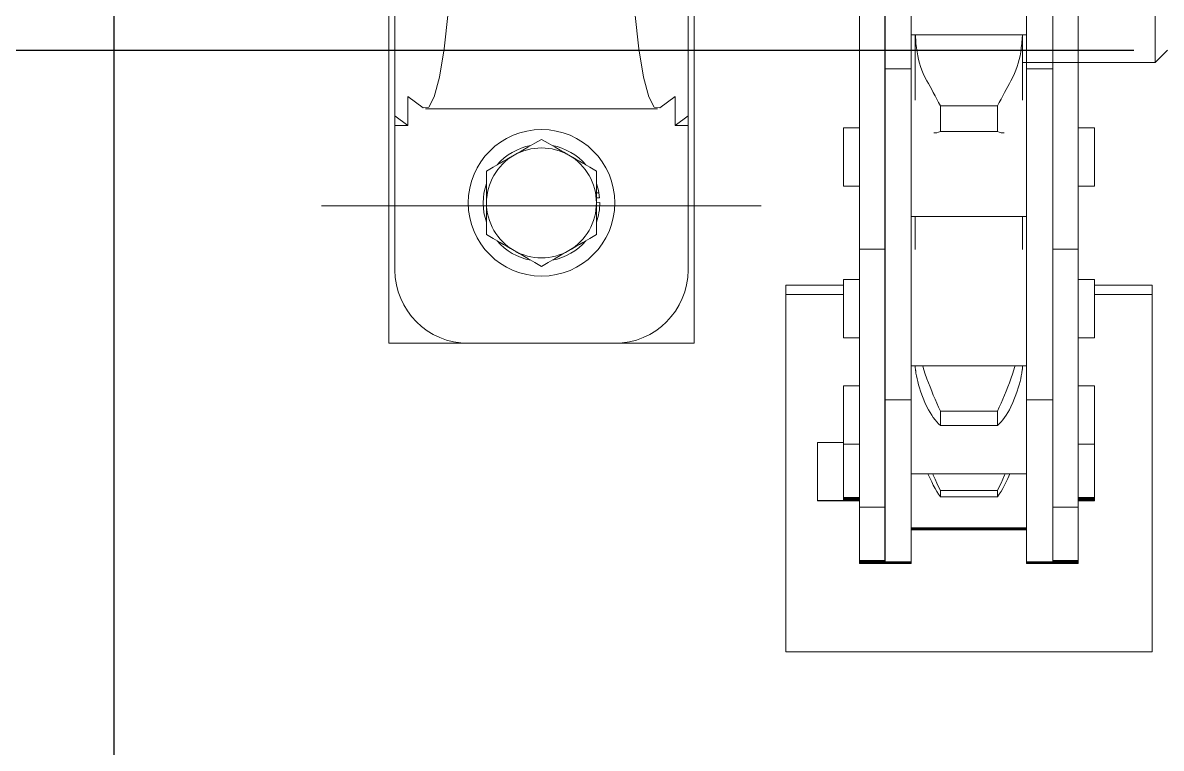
# Model space of a CAD drawing. Header units: millimetres. Extents: x 163705 to 1616509, y 81827 to 302547.
# Drawn here: x 226662.9 to 226849.3, y 152976.2 to 153095 of the extents above; entities that cross this region are included whole.
import ezdxf

# ---------------------------------------------------------------- set-up
doc = ezdxf.new("R2010")
doc.units = ezdxf.units.MM
doc.header["$LTSCALE"] = 10
doc.linetypes.add('ACAD_ISO02W100', pattern=[15, 12, -3])
for name, color, linetype, lineweight in [('1-文本', 4, 'Continuous', 0), ('1-标注', 3, 'Continuous', 0), ('1-虚线', 8, 'ACAD_ISO02W100', 0)]:
    doc.layers.add(name, color=color, linetype=linetype, lineweight=lineweight)

# ---------------------------------------------------------------- blocks, each defined once
blk = doc.blocks.new('*X51')
at = {"ltscale": 2}
blk.add_line((0, -418.5), (0, -83), dxfattribs=at)
blk = doc.blocks.new('A$C2352ff67')
at = {"layer": '1-文本', "lineweight": -2}
blk.add_line((1967.18, 349.99), (2387.18, 349.99), dxfattribs=at)
for radius in [415, 412]:
    blk.add_circle((2117.18, 600), radius, dxfattribs=at)
at = {"layer": '1-标注', "ltscale": 2}
blk.add_line((2091.68, 383.99), (2091.68, 455.99), dxfattribs=at)
at = {"layer": '1-标注'}
for points in [[(2195.18, 510.55), (2195.18, 520.5), (2194.31, 520.5), (2191.72, 520.5), (2187.54, 520.5), (2181.94, 520.5), (2175.18, 520.5), (2167.54, 520.5), (2159.36, 520.5), (2151, 520.5), (2142.82, 520.5), (2135.18, 520.5), (2128.41, 520.5), (2122.82, 520.5), (2118.64, 520.5), (2116.05, 520.5), (2115.18, 520.5), (2117.18, 522.5)], [(2078.68, 510.55), (2078.68, 520), (2018.67, 520), (2018.67, 459.99), (2078.68, 459.99), (2078.68, 469.45)], [(2077.18, 510.55), (2077.18, 520)], [(2043.42, 510.55), (2043.41, 510.55), (2043.41, 510.55), (2043.41, 507.9)], [(2043.43, 507.9), (2043.43, 510.55), (2043.42, 510.55), (2043.42, 510.55), (2043.42, 507.9)], [(2043.44, 510.55), (2043.43, 510.55), (2043.43, 510.55)], [(2043.46, 510.55), (2043.45, 510.55), (2043.44, 510.55), (2043.44, 507.9)], [(2043.47, 510.55), (2043.46, 510.55), (2043.46, 510.55), (2043.46, 507.9)], [(2043.48, 507.9), (2043.48, 510.55), (2043.47, 510.55), (2043.47, 510.55), (2043.47, 507.9)], [(2043.5, 510.55), (2043.49, 510.55), (2043.48, 510.55)], [(2043.51, 510.55), (2043.5, 510.55), (2043.5, 510.55), (2043.5, 507.9)], [(2043.52, 510.55), (2043.51, 510.55), (2043.51, 510.55), (2043.51, 507.9)], [(2043.53, 510.55), (2043.53, 510.55), (2043.52, 510.55), (2043.52, 507.9)], [(2043.55, 510.55), (2043.54, 510.55), (2043.53, 510.55), (2043.53, 507.9)], [(2043.56, 507.9), (2043.56, 510.55), (2043.55, 510.55), (2043.55, 510.55), (2043.55, 507.9)], [(2043.57, 510.55), (2043.56, 510.55), (2043.56, 510.55)], [(2043.59, 507.9), (2043.59, 510.55), (2043.58, 510.55), (2043.57, 510.55), (2043.57, 507.9)], [(2043.6, 510.55), (2043.59, 510.55), (2043.59, 510.55)], [(2043.61, 510.55), (2043.6, 510.55), (2043.6, 510.55), (2043.6, 507.9)], [(2043.63, 510.55), (2043.62, 510.55), (2043.61, 510.55), (2043.61, 507.9)], [(2043.64, 507.9), (2043.64, 510.55), (2043.63, 510.55), (2043.63, 510.55), (2043.63, 507.9)], [(2043.65, 510.55), (2043.64, 510.55), (2043.64, 510.55)], [(2043.66, 510.55), (2043.66, 510.55), (2043.65, 510.55), (2043.65, 507.9)], [(2043.68, 510.55), (2043.67, 510.55), (2043.66, 510.55), (2043.66, 507.9)], [(2043.69, 510.55), (2043.68, 510.55), (2043.68, 510.55), (2043.68, 507.9)], [(2043.7, 510.55), (2043.69, 510.55), (2043.69, 510.55), (2043.69, 507.9)], [(2043.72, 507.9), (2043.72, 510.55), (2043.71, 510.55), (2043.7, 510.55), (2043.7, 507.9)], [(2043.73, 510.55), (2043.72, 510.55), (2043.72, 510.55)], [(2043.74, 507.9), (2043.74, 510.55), (2043.73, 510.55), (2043.73, 510.55), (2043.73, 507.9)], [(2043.76, 510.55), (2043.75, 510.55), (2043.74, 510.55)], [(2043.77, 510.55), (2043.76, 510.55), (2043.76, 510.55), (2043.76, 507.9)], [(2043.78, 510.55), (2043.77, 510.55), (2043.77, 510.55), (2043.77, 507.9)], [(2043.79, 507.9), (2043.79, 510.55), (2043.78, 510.55), (2043.78, 510.55), (2043.78, 507.9)], [(2043.81, 510.55), (2043.8, 510.55), (2043.79, 510.55)], [(2043.82, 510.55), (2043.81, 510.55), (2043.81, 510.55), (2043.81, 507.9)], [(2043.83, 510.55), (2043.82, 510.55), (2043.82, 510.55), (2043.82, 507.9)], [(2043.85, 507.9), (2043.85, 510.55), (2043.84, 510.55), (2043.83, 510.55), (2043.83, 507.9)], [(2043.86, 510.55), (2043.85, 510.55), (2043.85, 510.55)], [(2043.87, 507.9), (2043.87, 510.55), (2043.86, 510.55), (2043.86, 510.55), (2043.86, 507.9)], [(2043.88, 510.55), (2043.88, 510.55), (2043.87, 510.55)], [(2043.9, 510.55), (2043.89, 510.55), (2043.88, 510.55), (2043.88, 507.9)], [(2043.91, 510.55), (2043.9, 510.55), (2043.9, 510.55), (2043.9, 507.9)], [(2052.67, 507.9), (2052.67, 510.55), (2050.26, 510.55), (2047.21, 510.55), (2044.82, 510.55), (2043.91, 510.55), (2043.91, 507.9)], [(2062.21, 507.9), (2062.21, 510.55), (2061.23, 510.55), (2058.69, 510.55), (2055.82, 510.55), (2053.53, 510.55), (2052.67, 510.55)], [(2079.63, 507.9), (2079.63, 510.55), (2078.66, 510.55), (2076.12, 510.55), (2073.25, 510.55), (2070.96, 510.55), (2070.09, 510.55), (2070.09, 507.9)], [(2104.45, 507.9), (2104.45, 510.55), (2104.15, 510.55), (2103.3, 510.55), (2100.87, 510.55), (2098.02, 510.55), (2095.76, 510.55), (2094.9, 510.55), (2094.9, 507.9)], [(2033.12, 507.9), (2033.12, 507.9), (2033.11, 507.9), (2033.11, 503.75), (2033.12, 503.75), (2033.12, 503.75)], [(2033.14, 507.9), (2033.13, 507.9), (2033.12, 507.9), (2033.12, 503.75), (2033.13, 503.75), (2033.14, 503.75)], [(2033.15, 507.9), (2033.14, 507.9), (2033.14, 507.9), (2033.14, 503.75), (2033.14, 503.75), (2033.15, 503.75)], [(2033.16, 507.9), (2033.17, 507.9), (2033.18, 507.9)], [(2033.19, 507.9), (2033.18, 507.9), (2033.18, 507.9), (2033.18, 503.75)], [(2033.2, 507.9), (2033.19, 507.9), (2033.19, 507.9), (2033.19, 503.75), (2033.19, 503.75), (2033.2, 503.75)], [(2033.21, 507.9), (2033.21, 507.9), (2033.2, 507.9), (2033.2, 503.75), (2033.21, 503.75), (2033.21, 503.75)], [(2033.23, 507.9), (2033.22, 507.9), (2033.21, 507.9), (2033.21, 503.75), (2033.22, 503.75), (2033.23, 503.75)], [(2033.24, 507.9), (2033.23, 507.9), (2033.23, 507.9), (2033.23, 503.75), (2033.23, 503.75), (2033.24, 503.75)], [(2033.25, 507.9), (2033.24, 507.9), (2033.24, 507.9), (2033.24, 503.75), (2033.24, 503.75), (2033.25, 503.75)], [(2033.27, 507.9), (2033.27, 507.9), (2033.28, 507.9)], [(2033.29, 507.9), (2033.28, 507.9), (2033.28, 507.9), (2033.28, 503.75), (2033.28, 503.75), (2033.29, 503.75)], [(2033.31, 507.9), (2033.3, 507.9), (2033.29, 507.9), (2033.29, 503.75), (2033.3, 503.75), (2033.31, 503.75)], [(2033.32, 507.9), (2033.32, 507.9), (2033.33, 507.9)], [(2033.34, 507.9), (2033.34, 507.9), (2033.33, 507.9), (2033.33, 503.75), (2033.34, 503.75), (2033.34, 503.75)], [(2033.36, 507.9), (2033.35, 507.9), (2033.34, 507.9), (2033.34, 503.75), (2033.35, 503.75), (2033.36, 503.75)], [(2033.37, 507.9), (2033.36, 507.9), (2033.36, 507.9), (2033.36, 503.75), (2033.36, 503.75), (2033.37, 503.75)], [(2033.38, 507.9), (2033.37, 507.9), (2033.37, 507.9), (2033.37, 503.75), (2033.37, 503.75), (2033.38, 503.75)], [(2033.4, 507.9), (2033.4, 507.9), (2033.41, 507.9)], [(2033.42, 507.9), (2033.43, 507.9), (2033.43, 507.9)], [(2033.45, 507.9), (2033.44, 507.9), (2033.43, 507.9), (2033.43, 503.75), (2033.44, 503.75), (2033.45, 503.75)], [(2033.46, 507.9), (2033.45, 507.9), (2033.45, 507.9), (2033.45, 503.75), (2033.45, 503.75), (2033.46, 503.75)], [(2033.47, 507.9), (2033.48, 507.9), (2033.49, 507.9), (2033.49, 503.75), (2033.48, 503.75), (2033.47, 503.75)], [(2033.49, 507.9), (2033.49, 507.9), (2033.5, 507.9)], [(2033.51, 507.9), (2033.5, 507.9), (2033.5, 507.9), (2033.5, 503.75), (2033.5, 503.75), (2033.51, 503.75)], [(2033.53, 507.9), (2033.53, 507.9), (2033.54, 507.9)], [(2033.55, 507.9), (2033.56, 507.9), (2033.56, 507.9)], [(2033.58, 507.9), (2033.57, 507.9), (2033.56, 507.9), (2033.56, 503.75), (2033.57, 503.75), (2033.58, 503.75)], [(2033.59, 507.9), (2033.58, 507.9), (2033.58, 507.9), (2033.58, 503.75), (2033.58, 503.75), (2033.59, 503.75)], [(2084.58, 507.9), (2084.58, 503.75), (2085.46, 503.75), (2087.97, 503.75), (2091.84, 503.75), (2096.62, 503.75), (2109.13, 503.75), (2120.69, 503.75), (2125.64, 503.75)], [(2125.64, 507.9), (2120.69, 507.9), (2109.13, 507.9), (2096.62, 507.9), (2091.84, 507.9), (2087.97, 507.9), (2085.46, 507.9), (2084.58, 507.9), (2079.67, 507.9), (2074.08, 507.9), (2068.61, 507.9), (2064, 507.9), (2060.91, 507.9), (2054.8, 507.9), (2046.61, 507.9), (2043.45, 507.9), (2042.35, 507.9), (2037.73, 507.9), (2034.66, 507.9), (2033.59, 507.9), (2033.59, 503.75), (2034.66, 503.75), (2037.73, 503.75), (2042.35, 503.75), (2042.35, 507.9)], [(2033.11, 503.73), (2033.1, 503.73), (2033.1, 503.73), (2033.1, 499.45), (2033.1, 499.45), (2033.11, 499.45)], [(2033.14, 503.73), (2033.13, 503.73), (2033.12, 503.73)], [(2033.16, 503.73), (2033.15, 503.73), (2033.15, 503.73)], [(2033.16, 503.75), (2033.17, 503.75), (2033.18, 503.75), (2033.18, 503.75), (2033.19, 503.75), (2033.19, 503.73), (2033.18, 503.73), (2033.18, 503.73), (2033.18, 499.45), (2033.18, 499.45), (2033.19, 499.45)], [(2033.18, 503.73), (2033.17, 503.73), (2033.16, 503.73), (2033.16, 499.45), (2033.17, 499.45), (2033.18, 499.45)], [(2033.17, 503.75), (2033.17, 503.73)], [(2033.21, 503.73), (2033.21, 503.73), (2033.2, 503.73)], [(2033.24, 503.73), (2033.23, 503.73), (2033.23, 503.73)], [(2033.25, 503.73), (2033.24, 503.73), (2033.24, 503.73), (2033.24, 499.45), (2033.24, 499.45), (2033.25, 499.45)], [(2033.27, 503.73), (2033.26, 503.73), (2033.25, 503.73), (2033.25, 499.45), (2033.26, 499.45), (2033.27, 499.45)], [(2033.27, 503.75), (2033.27, 503.75), (2033.28, 503.75)], [(2033.28, 503.73), (2033.28, 503.73), (2033.29, 503.73), (2033.29, 499.45), (2033.28, 499.45), (2033.28, 499.45)], [(2033.31, 503.73), (2033.3, 503.73), (2033.29, 503.73)], [(2033.32, 503.73), (2033.31, 503.73), (2033.31, 503.73), (2033.31, 499.45), (2033.31, 499.45), (2033.32, 499.45)], [(2033.32, 503.75), (2033.32, 503.75), (2033.33, 503.75)], [(2033.34, 503.73), (2033.34, 503.73), (2033.33, 503.73)], [(2033.36, 503.73), (2033.35, 503.73), (2033.34, 503.73), (2033.34, 499.45), (2033.35, 499.45), (2033.36, 499.45)], [(2033.37, 503.73), (2033.36, 503.73), (2033.36, 503.73), (2033.36, 499.45), (2033.36, 499.45), (2033.37, 499.45)], [(2033.39, 503.73), (2033.38, 503.73)], [(2059.93, 499.45), (2054.97, 499.45), (2050.27, 499.45), (2046.33, 499.45), (2043.58, 499.45), (2042.31, 499.45), (2039.87, 499.45), (2035.04, 499.45), (2033.81, 499.45), (2033.39, 499.45), (2033.39, 503.73), (2033.81, 503.73), (2035.04, 503.73), (2039.87, 503.73), (2042.31, 503.73), (2043.58, 503.73), (2046.33, 503.73), (2050.27, 503.73), (2054.97, 503.73), (2059.93, 503.73), (2059.93, 499.45), (2060.88, 499.45), (2063.6, 499.45), (2067.76, 499.45), (2078.59, 499.45), (2087.83, 499.45), (2092.08, 499.45), (2097.31, 499.45), (2102.85, 499.45), (2107.92, 499.45), (2111.86, 499.45), (2114.14, 499.45)], [(2033.4, 503.75), (2033.4, 503.75), (2033.41, 503.75)], [(2033.42, 503.75), (2033.43, 503.75), (2033.43, 503.75)], [(2033.49, 503.75), (2033.49, 503.75), (2033.5, 503.75)], [(2033.53, 503.75), (2033.53, 503.75), (2033.54, 503.75)], [(2033.55, 503.75), (2033.56, 503.75), (2033.56, 503.75)], [(2042.35, 503.75), (2043.45, 503.75), (2046.61, 503.75), (2054.8, 503.75), (2060.91, 503.75), (2064, 503.75), (2068.61, 503.75), (2074.08, 503.75), (2079.67, 503.75), (2084.58, 503.75)], [(2043.43, 503.75), (2043.43, 503.73)], [(2043.44, 503.75), (2043.44, 503.73)], [(2043.46, 503.75), (2043.46, 503.73)], [(2043.47, 503.75), (2043.47, 503.73)], [(2043.48, 503.75), (2043.48, 503.73)], [(2043.5, 503.75), (2043.5, 503.73)], [(2043.51, 503.75), (2043.51, 503.73)], [(2043.52, 503.75), (2043.52, 503.73)], [(2043.53, 503.75), (2043.53, 503.73)], [(2043.55, 503.75), (2043.55, 503.73)], [(2043.56, 503.75), (2043.56, 503.73)], [(2043.57, 503.75), (2043.57, 503.73)], [(2043.59, 503.75), (2043.59, 503.73)], [(2043.6, 503.75), (2043.6, 503.73)], [(2043.61, 503.75), (2043.61, 503.73)], [(2043.63, 503.75), (2043.63, 503.73)], [(2043.64, 503.75), (2043.64, 503.73)], [(2043.65, 503.75), (2043.65, 503.73)], [(2043.66, 503.75), (2043.66, 503.73)], [(2043.68, 503.75), (2043.68, 503.73)], [(2043.69, 503.75), (2043.69, 503.73)], [(2043.7, 503.75), (2043.7, 503.73)], [(2043.72, 503.75), (2043.72, 503.73)], [(2043.73, 503.75), (2043.73, 503.73)], [(2043.74, 503.75), (2043.74, 503.73)], [(2043.76, 503.75), (2043.76, 503.73)], [(2043.77, 503.75), (2043.77, 503.73)], [(2043.78, 503.75), (2043.78, 503.73)], [(2043.79, 503.75), (2043.79, 503.73)], [(2043.81, 503.75), (2043.81, 503.73)], [(2043.82, 503.75), (2043.82, 503.73)], [(2043.83, 503.75), (2043.83, 503.73)], [(2043.85, 503.75), (2043.85, 503.73)], [(2043.86, 503.75), (2043.86, 503.73)], [(2043.87, 503.75), (2043.87, 503.73)], [(2043.88, 503.75), (2043.88, 503.73)], [(2043.9, 503.75), (2043.9, 503.73)], [(2043.91, 503.75), (2043.91, 503.73)], [(2052.67, 503.75), (2052.67, 503.73)], [(2114.14, 503.73), (2114.14, 499.45), (2114.96, 499.45), (2117.36, 499.45), (2121.06, 499.45), (2125.66, 499.45)], [(2125.66, 503.73), (2121.06, 503.73), (2117.36, 503.73), (2114.96, 503.73), (2114.14, 503.73), (2111.86, 503.73), (2107.92, 503.73), (2102.85, 503.73), (2097.31, 503.73), (2092.08, 503.73), (2087.83, 503.73), (2078.59, 503.73), (2067.76, 503.73), (2063.6, 503.73), (2060.88, 503.73), (2059.93, 503.73)], [(2062.21, 503.73), (2062.21, 503.75)], [(2063.19, 503.73), (2063.19, 503.75)], [(2070.09, 503.75), (2070.09, 503.73)], [(2079.63, 503.73), (2079.63, 503.75)], [(2094.9, 503.75), (2094.9, 503.73)], [(2104.45, 503.73), (2104.45, 503.75)], [(2033.14, 499.45), (2033.13, 499.45), (2033.12, 499.45)], [(2033.16, 499.45), (2033.15, 499.45), (2033.15, 499.45)], [(2033.21, 499.45), (2033.21, 499.45), (2033.2, 499.45)], [(2033.24, 499.45), (2033.23, 499.45), (2033.23, 499.45)], [(2033.31, 499.45), (2033.3, 499.45), (2033.29, 499.45)], [(2033.34, 499.45), (2033.34, 499.45), (2033.33, 499.45)], [(2033.39, 499.45), (2033.38, 499.45)], [(2038.66, 499.45), (2038.66, 480.55)], [(2038.67, 499.45), (2038.67, 480.55)], [(2038.69, 499.45), (2038.69, 480.55)], [(2038.7, 499.45), (2038.7, 480.55)], [(2038.71, 499.45), (2038.71, 480.55)], [(2038.73, 499.45), (2038.73, 480.55)], [(2038.74, 499.45), (2038.74, 480.55)], [(2038.75, 499.45), (2038.75, 480.55)], [(2038.77, 499.45), (2038.77, 480.55)], [(2038.78, 499.45), (2038.78, 480.55)], [(2038.79, 499.45), (2038.79, 480.55)], [(2038.8, 499.45), (2038.8, 480.55)], [(2038.82, 499.45), (2038.82, 480.55)], [(2038.83, 499.45), (2038.83, 480.55)], [(2038.84, 499.45), (2038.84, 480.55)], [(2038.86, 499.45), (2038.86, 480.55)], [(2038.87, 499.45), (2038.87, 480.55)], [(2038.88, 499.45), (2038.88, 480.55)], [(2038.9, 499.45), (2038.9, 480.55)], [(2038.91, 499.45), (2038.91, 480.55)], [(2038.92, 499.45), (2038.92, 480.55)], [(2038.93, 499.45), (2038.93, 480.55)], [(2038.95, 499.45), (2038.95, 480.55)], [(2038.95, 499.45), (2038.95, 480.55)], [(2047.81, 499.45), (2047.81, 480.55)], [(2065.42, 498.8), (2065.33, 498.79), (2065.23, 498.78), (2065.11, 498.77), (2064.98, 498.75), (2064.94, 498.75), (2064.91, 498.75), (2064.87, 498.74), (2064.83, 498.74), (2064.75, 498.73), (2064.67, 498.71), (2064.49, 498.69), (2064.3, 498.66), (2063.85, 498.58), (2063.39, 498.49), (2062.9, 498.37), (2062.39, 498.24), (2061.87, 498.08), (2061.32, 497.9), (2060.76, 497.71), (2060.18, 497.48), (2059.48, 497.19), (2058.78, 496.87), (2058.3, 496.62), (2057.85, 496.36), (2057.43, 496.1), (2057.04, 495.82), (2056.67, 495.54), (2056.33, 495.26), (2056.02, 494.97), (2055.74, 494.67), (2056.88, 494.67), (2058.07, 494.67), (2058.73, 494.97), (2059.39, 495.26), (2060.05, 495.54), (2060.71, 495.82), (2061.37, 496.1), (2062.03, 496.36), (2062.69, 496.62), (2063.35, 496.87), (2064.28, 497.19), (2065.22, 497.48), (2065.49, 497.56)], [(2065.5, 499.45), (2065.5, 480.55)], [(2089.95, 498.8), (2087.2, 498.8), (2084.55, 498.8)], [(2089.95, 499.45), (2089.95, 480.55)], [(2108.04, 494.67), (2108.62, 494.97), (2109.18, 495.26), (2109.72, 495.54), (2110.24, 495.82), (2110.74, 496.1), (2111.23, 496.36), (2111.7, 496.62), (2112.15, 496.87), (2112.76, 497.19), (2113.38, 497.48), (2113.92, 497.71), (2114.48, 497.9), (2115.05, 498.08), (2115.65, 498.24), (2116.27, 498.37), (2116.91, 498.49), (2117.58, 498.58), (2118.26, 498.66), (2118.58, 498.69), (2118.91, 498.71), (2119.25, 498.74), (2119.59, 498.75), (2119.7, 498.76)], [(2119.7, 498.8), (2114.28, 498.8), (2109, 498.8)], [(2119.7, 499.45), (2119.7, 480.55)], [(2047.81, 496.7), (2047.03, 496.36), (2046.48, 496.1), (2045.95, 495.82), (2045.43, 495.54), (2044.94, 495.26), (2044.47, 494.97), (2044.03, 494.67), (2044.52, 494.67), (2045.06, 494.67), (2045.68, 494.97), (2046.3, 495.26), (2046.94, 495.54), (2047.58, 495.82), (2047.81, 495.92)], [(2044.03, 485.33), (2044.03, 494.67)], [(2045.06, 485.33), (2045.06, 494.67)], [(2055.74, 485.33), (2055.74, 494.67)], [(2058.07, 485.33), (2058.07, 494.67)], [(2103.62, 495.76), (2103.67, 495.26), (2103.74, 494.97), (2103.84, 494.67)], [(2108.04, 485.33), (2108.04, 494.67), (2105.93, 494.67), (2103.84, 494.67), (2103.84, 485.33)], [(2047.81, 484.07), (2047.58, 484.17), (2046.94, 484.45), (2046.3, 484.74), (2045.68, 485.03), (2045.06, 485.33), (2044.52, 485.33), (2044.03, 485.33), (2044.47, 485.03), (2044.94, 484.74), (2045.43, 484.45), (2045.95, 484.17), (2046.48, 483.9), (2047.03, 483.63), (2047.81, 483.29)], [(2065.42, 481.2), (2065.33, 481.2), (2065.23, 481.21), (2065.11, 481.22), (2064.98, 481.24), (2064.94, 481.24), (2064.91, 481.25), (2064.87, 481.25), (2064.83, 481.26), (2064.75, 481.27), (2064.67, 481.28), (2064.49, 481.31), (2064.3, 481.33), (2063.85, 481.41), (2063.39, 481.51), (2062.9, 481.62), (2062.39, 481.76), (2061.87, 481.91), (2061.32, 482.09), (2060.76, 482.29), (2060.18, 482.51), (2059.48, 482.8), (2058.78, 483.13), (2058.3, 483.38), (2057.85, 483.63), (2057.43, 483.9), (2057.04, 484.17), (2056.67, 484.45), (2056.33, 484.74), (2056.02, 485.03), (2055.74, 485.33), (2056.88, 485.33), (2058.07, 485.33), (2058.73, 485.03), (2059.39, 484.74), (2060.05, 484.45), (2060.71, 484.17), (2061.37, 483.9), (2062.03, 483.63), (2062.69, 483.38), (2063.35, 483.13), (2064.28, 482.8), (2065.22, 482.51), (2065.49, 482.43)], [(2119.7, 481.24), (2119.59, 481.24), (2119.25, 481.26), (2118.91, 481.28), (2118.58, 481.31), (2118.26, 481.33), (2117.58, 481.41), (2116.91, 481.51), (2116.27, 481.62), (2115.65, 481.76), (2115.05, 481.91), (2114.48, 482.09), (2113.92, 482.29), (2113.38, 482.51), (2112.76, 482.8), (2112.15, 483.13), (2111.7, 483.38), (2111.23, 483.63), (2110.74, 483.9), (2110.24, 484.17), (2109.72, 484.45), (2109.18, 484.74), (2108.62, 485.03), (2108.04, 485.33), (2105.93, 485.33), (2103.84, 485.33), (2103.74, 485.03), (2103.67, 484.74), (2103.62, 484.23)], [(2084.55, 481.2), (2087.2, 481.2), (2089.95, 481.2)], [(2109, 481.2), (2114.28, 481.2), (2119.7, 481.2)], [(2033.11, 480.55), (2033.1, 480.55), (2033.1, 480.55), (2033.1, 476.27), (2033.1, 476.27), (2033.11, 476.27)], [(2033.14, 480.55), (2033.13, 480.55), (2033.12, 480.55)], [(2033.16, 480.55), (2033.15, 480.55), (2033.15, 480.55)], [(2033.18, 480.55), (2033.17, 480.55), (2033.16, 480.55), (2033.16, 476.27), (2033.17, 476.27), (2033.18, 476.27)], [(2033.19, 480.55), (2033.18, 480.55), (2033.18, 480.55), (2033.18, 476.27), (2033.18, 476.27), (2033.19, 476.27), (2033.19, 476.24)], [(2033.21, 480.55), (2033.21, 480.55), (2033.2, 480.55)], [(2033.24, 480.55), (2033.23, 480.55), (2033.23, 480.55)], [(2033.25, 480.55), (2033.24, 480.55), (2033.24, 480.55), (2033.24, 476.27), (2033.24, 476.27), (2033.25, 476.27)], [(2033.27, 480.55), (2033.26, 480.55), (2033.25, 480.55), (2033.25, 476.27), (2033.26, 476.27), (2033.27, 476.27)], [(2033.29, 480.55), (2033.28, 480.55), (2033.28, 480.55)], [(2033.31, 480.55), (2033.3, 480.55), (2033.29, 480.55), (2033.29, 476.27), (2033.3, 476.27), (2033.31, 476.27)], [(2033.32, 480.55), (2033.31, 480.55), (2033.31, 480.55), (2033.31, 476.27), (2033.31, 476.27), (2033.32, 476.27)], [(2033.34, 480.55), (2033.34, 480.55), (2033.33, 480.55)], [(2033.36, 480.55), (2033.35, 480.55), (2033.34, 480.55), (2033.34, 476.27), (2033.35, 476.27), (2033.36, 476.27)], [(2033.37, 480.55), (2033.36, 480.55), (2033.36, 480.55), (2033.36, 476.27), (2033.36, 476.27), (2033.37, 476.27)], [(2059.93, 480.55), (2054.97, 480.55), (2050.27, 480.55), (2046.33, 480.55), (2043.58, 480.55), (2042.31, 480.55), (2039.87, 480.55), (2035.04, 480.55), (2033.81, 480.55), (2033.39, 480.55), (2033.38, 480.55)], [(2114.14, 480.55), (2111.86, 480.55), (2107.92, 480.55), (2102.85, 480.55), (2097.31, 480.55), (2092.08, 480.55), (2087.83, 480.55), (2078.59, 480.55), (2067.76, 480.55), (2063.6, 480.55), (2060.88, 480.55), (2059.93, 480.55), (2059.93, 476.27), (2054.97, 476.27), (2050.27, 476.27), (2046.33, 476.27), (2043.58, 476.27), (2042.31, 476.27), (2039.87, 476.27), (2035.04, 476.27), (2033.81, 476.27), (2033.39, 476.27), (2033.39, 480.55)], [(2059.93, 476.27), (2060.88, 476.27), (2063.6, 476.27), (2067.76, 476.27), (2078.59, 476.27), (2087.83, 476.27), (2092.08, 476.27), (2097.31, 476.27), (2102.85, 476.27), (2107.92, 476.27), (2111.86, 476.27), (2114.14, 476.27), (2114.96, 476.27), (2117.36, 476.27), (2121.06, 476.27), (2125.66, 476.27)], [(2125.66, 480.55), (2121.06, 480.55), (2117.36, 480.55), (2114.96, 480.55), (2114.14, 480.55), (2114.14, 476.27)], [(2033.12, 476.24), (2033.12, 476.24), (2033.11, 476.24), (2033.11, 472.09), (2033.12, 472.09), (2033.12, 472.09)], [(2033.14, 476.27), (2033.13, 476.27), (2033.12, 476.27)], [(2033.14, 476.24), (2033.13, 476.24), (2033.12, 476.24), (2033.12, 472.09), (2033.13, 472.09), (2033.14, 472.09)], [(2033.15, 476.24), (2033.14, 476.24), (2033.14, 476.24), (2033.14, 472.09), (2033.14, 472.09), (2033.15, 472.09)], [(2033.16, 476.27), (2033.15, 476.27), (2033.15, 476.27)], [(2033.18, 476.24), (2033.17, 476.24), (2033.16, 476.24)], [(2033.17, 476.27), (2033.17, 476.24)], [(2033.19, 476.24), (2033.18, 476.24), (2033.18, 476.24), (2033.18, 472.09), (2033.18, 472.09), (2033.19, 472.09)], [(2033.2, 476.24), (2033.19, 476.24), (2033.19, 476.24), (2033.19, 472.09), (2033.19, 472.09), (2033.2, 472.09)], [(2033.21, 476.27), (2033.21, 476.27), (2033.2, 476.27)], [(2033.21, 476.24), (2033.21, 476.24), (2033.2, 476.24), (2033.2, 472.09), (2033.21, 472.09), (2033.21, 472.09)], [(2033.23, 476.24), (2033.22, 476.24), (2033.21, 476.24), (2033.21, 472.09), (2033.22, 472.09), (2033.23, 472.09)], [(2033.24, 476.27), (2033.23, 476.27), (2033.23, 476.27)], [(2033.24, 476.24), (2033.23, 476.24), (2033.23, 476.24), (2033.23, 472.09), (2033.23, 472.09), (2033.24, 472.09)], [(2033.25, 476.24), (2033.24, 476.24), (2033.24, 476.24), (2033.24, 472.09), (2033.24, 472.09), (2033.25, 472.09)], [(2033.28, 476.24), (2033.27, 476.24), (2033.27, 476.24)], [(2033.29, 476.27), (2033.28, 476.27), (2033.28, 476.27)], [(2033.29, 476.24), (2033.28, 476.24), (2033.28, 476.24), (2033.28, 472.09), (2033.28, 472.09), (2033.29, 472.09)], [(2033.31, 476.24), (2033.3, 476.24), (2033.29, 476.24), (2033.29, 472.09), (2033.3, 472.09), (2033.31, 472.09)], [(2033.33, 476.24), (2033.32, 476.24), (2033.32, 476.24)], [(2033.34, 476.27), (2033.34, 476.27), (2033.33, 476.27)], [(2033.34, 476.24), (2033.34, 476.24), (2033.33, 476.24), (2033.33, 472.09), (2033.34, 472.09), (2033.34, 472.09)], [(2033.36, 476.24), (2033.35, 476.24), (2033.34, 476.24), (2033.34, 472.09), (2033.35, 472.09), (2033.36, 472.09)], [(2033.37, 476.24), (2033.36, 476.24), (2033.36, 476.24), (2033.36, 472.09), (2033.36, 472.09), (2033.37, 472.09)], [(2033.38, 476.24), (2033.37, 476.24), (2033.37, 476.24), (2033.37, 472.09), (2033.37, 472.09), (2033.38, 472.09)], [(2033.39, 476.27), (2033.38, 476.27)], [(2033.41, 476.24), (2033.4, 476.24), (2033.4, 476.24)], [(2033.43, 476.24), (2033.43, 476.24), (2033.42, 476.24)], [(2033.45, 476.24), (2033.44, 476.24), (2033.43, 476.24), (2033.43, 472.09), (2033.44, 472.09), (2033.45, 472.09)], [(2033.46, 476.24), (2033.45, 476.24), (2033.45, 476.24), (2033.45, 472.09), (2033.45, 472.09), (2033.46, 472.09)], [(2033.47, 476.24), (2033.47, 472.09)], [(2033.5, 476.24), (2033.49, 476.24), (2033.49, 476.24)], [(2033.51, 476.24), (2033.5, 476.24), (2033.5, 476.24), (2033.5, 472.09), (2033.5, 472.09), (2033.51, 472.09)], [(2033.54, 476.24), (2033.53, 476.24), (2033.53, 476.24)], [(2033.56, 476.24), (2033.56, 476.24), (2033.55, 476.24)], [(2033.58, 476.24), (2033.57, 476.24), (2033.56, 476.24), (2033.56, 472.09), (2033.57, 472.09), (2033.58, 472.09)], [(2033.59, 476.24), (2033.58, 476.24), (2033.58, 476.24), (2033.58, 472.09), (2033.58, 472.09), (2033.59, 472.09)], [(2042.35, 472.09), (2042.35, 476.24), (2037.73, 476.24), (2034.66, 476.24), (2033.59, 476.24), (2033.59, 472.09), (2034.66, 472.09), (2037.73, 472.09), (2042.35, 472.09), (2043.45, 472.09), (2046.61, 472.09), (2054.8, 472.09), (2060.91, 472.09), (2064, 472.09), (2068.61, 472.09), (2074.08, 472.09), (2079.67, 472.09), (2084.58, 472.09), (2085.46, 472.09), (2087.97, 472.09), (2091.84, 472.09), (2096.62, 472.09), (2109.13, 472.09), (2120.69, 472.09), (2125.64, 472.09)], [(2125.64, 476.24), (2120.69, 476.24), (2109.13, 476.24), (2096.62, 476.24), (2091.84, 476.24), (2087.97, 476.24), (2085.46, 476.24), (2084.58, 476.24), (2084.58, 472.09)], [(2084.58, 476.24), (2079.67, 476.24), (2074.08, 476.24), (2068.61, 476.24), (2064, 476.24), (2060.91, 476.24), (2054.8, 476.24), (2046.61, 476.24), (2043.45, 476.24), (2042.35, 476.24)], [(2043.43, 476.27), (2043.43, 476.24)], [(2043.44, 476.27), (2043.44, 476.24)], [(2043.46, 476.27), (2043.46, 476.24)], [(2043.47, 476.27), (2043.47, 476.24)], [(2043.48, 476.27), (2043.48, 476.24)], [(2043.5, 476.27), (2043.5, 476.24)], [(2043.51, 476.27), (2043.51, 476.24)], [(2043.52, 476.27), (2043.52, 476.24)], [(2043.53, 476.27), (2043.53, 476.24)], [(2043.55, 476.27), (2043.55, 476.24)], [(2043.56, 476.27), (2043.56, 476.24)], [(2043.57, 476.27), (2043.57, 476.24)], [(2043.59, 476.27), (2043.59, 476.24)], [(2043.6, 476.27), (2043.6, 476.24)], [(2043.61, 476.27), (2043.61, 476.24)], [(2043.63, 476.27), (2043.63, 476.24)], [(2043.64, 476.27), (2043.64, 476.24)], [(2043.65, 476.27), (2043.65, 476.24)], [(2043.66, 476.27), (2043.66, 476.24)], [(2043.68, 476.27), (2043.68, 476.24)], [(2043.69, 476.27), (2043.69, 476.24)], [(2043.7, 476.27), (2043.7, 476.24)], [(2043.72, 476.27), (2043.72, 476.24)], [(2043.73, 476.27), (2043.73, 476.24)], [(2043.74, 476.27), (2043.74, 476.24)], [(2043.76, 476.27), (2043.76, 476.24)], [(2043.77, 476.27), (2043.77, 476.24)], [(2043.78, 476.27), (2043.78, 476.24)], [(2043.79, 476.27), (2043.79, 476.24)], [(2043.81, 476.27), (2043.81, 476.24)], [(2043.82, 476.27), (2043.82, 476.24)], [(2043.83, 476.27), (2043.83, 476.24)], [(2043.85, 476.27), (2043.85, 476.24)], [(2043.86, 476.27), (2043.86, 476.24)], [(2043.87, 476.27), (2043.87, 476.24)], [(2043.88, 476.27), (2043.88, 476.24)], [(2043.9, 476.27), (2043.9, 476.24)], [(2043.91, 476.27), (2043.91, 476.24)], [(2052.67, 476.27), (2052.67, 476.24)], [(2062.21, 476.24), (2062.21, 476.27)], [(2063.19, 476.24), (2063.19, 476.27)], [(2070.09, 476.27), (2070.09, 476.24)], [(2079.63, 476.24), (2079.63, 476.27)], [(2094.9, 476.27), (2094.9, 476.24)], [(2104.45, 476.24), (2104.45, 476.27)], [(2033.18, 472.09), (2033.17, 472.09), (2033.16, 472.09)], [(2033.28, 472.09), (2033.27, 472.09), (2033.27, 472.09)], [(2033.33, 472.09), (2033.32, 472.09), (2033.32, 472.09)], [(2033.41, 472.09), (2033.4, 472.09), (2033.4, 472.09)], [(2033.43, 472.09), (2033.43, 472.09), (2033.42, 472.09)], [(2033.5, 472.09), (2033.49, 472.09), (2033.49, 472.09)], [(2033.54, 472.09), (2033.53, 472.09), (2033.53, 472.09)], [(2033.56, 472.09), (2033.56, 472.09), (2033.55, 472.09)], [(2043.41, 472.09), (2043.41, 465.22), (2043.41, 465.22), (2043.42, 465.22)], [(2043.42, 472.09), (2043.42, 465.22), (2044.82, 465.22), (2048.19, 465.22), (2051.56, 465.22), (2052.95, 465.22), (2052.95, 469.45)], [(2043.43, 472.09), (2043.43, 469.45), (2043.43, 469.45), (2043.44, 469.45)], [(2043.44, 472.09), (2043.44, 469.45), (2043.45, 469.45), (2043.46, 469.45)], [(2043.46, 472.09), (2043.46, 469.45), (2043.46, 469.45), (2043.47, 469.45)], [(2043.47, 472.09), (2043.47, 469.45), (2043.47, 469.45), (2043.48, 469.45), (2043.48, 472.09)], [(2043.5, 472.09), (2043.5, 469.45), (2043.5, 469.45), (2043.51, 469.45)], [(2043.51, 472.09), (2043.51, 469.45), (2043.51, 469.45), (2043.52, 469.45)], [(2043.52, 472.09), (2043.52, 469.45), (2043.53, 469.45), (2043.53, 469.45)], [(2043.53, 472.09), (2043.53, 469.45), (2043.54, 469.45), (2043.55, 469.45)], [(2043.55, 472.09), (2043.55, 469.45), (2043.55, 469.45), (2043.56, 469.45), (2043.56, 472.09)], [(2043.57, 472.09), (2043.57, 469.45), (2043.58, 469.45), (2043.59, 469.45), (2043.59, 472.09)], [(2043.6, 472.09), (2043.6, 469.45), (2043.6, 469.45), (2043.61, 469.45)], [(2043.61, 472.09), (2043.61, 469.45), (2043.62, 469.45), (2043.63, 469.45)], [(2043.63, 472.09), (2043.63, 469.45), (2043.63, 469.45), (2043.64, 469.45), (2043.64, 472.09)], [(2043.65, 472.09), (2043.65, 469.45), (2043.66, 469.45), (2043.66, 469.45)], [(2043.66, 472.09), (2043.66, 469.45), (2043.67, 469.45), (2043.68, 469.45)], [(2043.68, 472.09), (2043.68, 469.45), (2043.68, 469.45), (2043.69, 469.45)], [(2043.69, 472.09), (2043.69, 469.45), (2043.69, 469.45), (2043.7, 469.45)], [(2043.7, 472.09), (2043.7, 469.45), (2043.71, 469.45), (2043.72, 469.45), (2043.72, 472.09)], [(2043.73, 472.09), (2043.73, 469.45), (2043.73, 469.45), (2043.74, 469.45), (2043.74, 472.09)], [(2043.76, 472.09), (2043.76, 469.45), (2043.76, 469.45), (2043.77, 469.45)], [(2043.77, 472.09), (2043.77, 469.45), (2043.77, 469.45), (2043.78, 469.45)], [(2043.78, 472.09), (2043.78, 469.45), (2043.78, 469.45), (2043.79, 469.45), (2043.79, 472.09)], [(2043.81, 472.09), (2043.81, 469.45), (2043.81, 469.45), (2043.82, 469.45)], [(2043.82, 472.09), (2043.82, 469.45), (2043.82, 469.45), (2043.83, 469.45)], [(2043.83, 472.09), (2043.83, 469.45), (2043.84, 469.45), (2043.85, 469.45), (2043.85, 472.09)], [(2043.86, 472.09), (2043.86, 469.45), (2043.86, 469.45), (2043.87, 469.45), (2043.87, 472.09)], [(2043.88, 472.09), (2043.88, 469.45), (2043.89, 469.45), (2043.9, 469.45)], [(2043.9, 472.09), (2043.9, 469.45), (2043.9, 469.45), (2043.91, 469.45)], [(2043.91, 472.09), (2043.91, 469.45), (2044.82, 469.45), (2047.21, 469.45), (2050.26, 469.45), (2052.67, 469.45), (2052.67, 472.09)], [(2052.67, 469.45), (2053.53, 469.45), (2055.82, 469.45), (2058.69, 469.45), (2061.23, 469.45), (2062.21, 469.45), (2062.21, 472.09)], [(2070.09, 472.09), (2070.09, 469.45), (2070.96, 469.45), (2073.25, 469.45), (2076.12, 469.45), (2078.66, 469.45), (2079.63, 469.45), (2079.63, 472.09)], [(2094.9, 472.09), (2094.9, 469.45), (2095.76, 469.45), (2098.02, 469.45), (2100.87, 469.45), (2103.3, 469.45), (2104.15, 469.45), (2104.45, 469.45), (2104.45, 472.09)], [(2043.5, 469.45), (2043.49, 469.45), (2043.48, 469.45)], [(2043.57, 469.45), (2043.56, 469.45), (2043.56, 469.45)], [(2043.6, 469.45), (2043.59, 469.45), (2043.59, 469.45)], [(2043.65, 469.45), (2043.64, 469.45), (2043.64, 469.45)], [(2043.73, 469.45), (2043.72, 469.45), (2043.72, 469.45)], [(2043.76, 469.45), (2043.75, 469.45), (2043.74, 469.45)], [(2043.81, 469.45), (2043.8, 469.45), (2043.79, 469.45)], [(2043.86, 469.45), (2043.85, 469.45), (2043.85, 469.45)], [(2043.88, 469.45), (2043.88, 469.45), (2043.87, 469.45)], [(2077.18, 460), (2077.18, 469.45)], [(2127.18, 444.99), (2069.18, 444.99), (2069.18, 431.99), (2069.18, 407.99), (2069.18, 394.99), (2131.51, 394.99)], [(2127.18, 444), (2106.43, 444), (2104.84, 441.89), (2109.6, 441.89), (2107.72, 439.39), (2107.84, 438.47), (2109.54, 437.57), (2112.77, 436.72), (2117.41, 435.95), (2123.33, 435.27), (2130.31, 434.73), (2138.12, 434.32), (2146.5, 434.07), (2155.18, 433.99), (2163.85, 434.07), (2172.24, 434.32), (2180.05, 434.73), (2187.03, 435.27), (2192.95, 435.95), (2197.59, 436.72), (2200.82, 437.57)], [(2106.43, 444), (2104.85, 444)], [(2107.58, 438.99), (2107.58, 401)], [(2093.81, 428.99), (2093.81, 429.4), (2092.98, 429.51), (2092.98, 428.99)], [(2131.51, 395.99), (2106.43, 395.99), (2104.84, 398.1), (2109.6, 398.1), (2107.72, 400.61), (2107.84, 401.52), (2109.54, 402.42), (2112.77, 403.27), (2117.41, 404.04), (2123.33, 404.71), (2130.31, 405.26), (2138.12, 405.67), (2146.5, 405.92), (2155.18, 406), (2163.85, 405.92), (2172.24, 405.67), (2180.05, 405.26), (2187.03, 404.71), (2192.95, 404.04), (2197.59, 403.27), (2200.82, 402.42)], [(2106.43, 395.99), (2104.85, 395.99)]]:
    blk.add_lwpolyline(points, dxfattribs=at)
at = {"layer": '1-标注', "ltscale": 15.740945}
blk.add_lwpolyline([(2115.18, 520.5), (2115.18, 498.8)], dxfattribs=at)
at = {"layer": '1-标注'}
for points in [[(2033.16, 503.75), (2033.16, 507.9), (2033.15, 507.9), (2033.15, 507.9), (2033.15, 503.75), (2033.15, 503.75)], [(2033.27, 503.75), (2033.27, 507.9), (2033.26, 507.9), (2033.25, 507.9), (2033.25, 503.75), (2033.26, 503.75)], [(2033.32, 503.75), (2033.32, 507.9), (2033.31, 507.9), (2033.31, 507.9), (2033.31, 503.75), (2033.31, 503.75)], [(2033.4, 503.75), (2033.4, 507.9), (2033.39, 507.9), (2033.38, 507.9), (2033.38, 503.75), (2033.39, 503.75)], [(2033.42, 503.75), (2033.42, 507.9), (2033.41, 507.9), (2033.41, 507.9), (2033.41, 503.75), (2033.41, 503.75)], [(2033.47, 503.75), (2033.47, 507.9), (2033.47, 507.9), (2033.46, 507.9), (2033.46, 503.75), (2033.47, 503.75)], [(2033.53, 503.75), (2033.53, 507.9), (2033.52, 507.9), (2033.51, 507.9), (2033.51, 503.75), (2033.52, 503.75)], [(2033.55, 503.75), (2033.55, 507.9), (2033.54, 507.9), (2033.54, 507.9), (2033.54, 503.75), (2033.54, 503.75)], [(2033.12, 499.45), (2033.12, 503.73), (2033.12, 503.73), (2033.11, 503.73), (2033.11, 499.45), (2033.12, 499.45)], [(2033.15, 499.45), (2033.15, 503.73), (2033.14, 503.73), (2033.14, 503.73), (2033.14, 499.45), (2033.14, 499.45)], [(2033.2, 499.45), (2033.2, 503.73), (2033.19, 503.73), (2033.19, 503.73), (2033.19, 499.45), (2033.19, 499.45)], [(2033.23, 499.45), (2033.23, 503.73), (2033.22, 503.73), (2033.21, 503.73), (2033.21, 499.45), (2033.22, 499.45)], [(2033.28, 499.45), (2033.28, 503.73), (2033.27, 503.73), (2033.27, 503.73), (2033.27, 499.45), (2033.27, 499.45)], [(2033.33, 499.45), (2033.33, 503.73), (2033.32, 503.73), (2033.32, 503.73), (2033.32, 499.45), (2033.32, 499.45)], [(2033.38, 499.45), (2033.38, 503.73), (2033.37, 503.73), (2033.37, 503.73), (2033.37, 499.45), (2033.37, 499.45)], [(2033.12, 476.27), (2033.12, 480.55), (2033.12, 480.55), (2033.11, 480.55), (2033.11, 476.27), (2033.12, 476.27)], [(2033.15, 476.27), (2033.15, 480.55), (2033.14, 480.55), (2033.14, 480.55), (2033.14, 476.27), (2033.14, 476.27)], [(2033.2, 476.27), (2033.2, 480.55), (2033.19, 480.55), (2033.19, 480.55), (2033.19, 476.27), (2033.19, 476.27)], [(2033.23, 476.27), (2033.23, 480.55), (2033.22, 480.55), (2033.21, 480.55), (2033.21, 476.27), (2033.22, 476.27)], [(2033.28, 476.27), (2033.28, 480.55), (2033.27, 480.55), (2033.27, 480.55), (2033.27, 476.27), (2033.27, 476.27)], [(2033.33, 476.27), (2033.33, 480.55), (2033.32, 480.55), (2033.32, 480.55), (2033.32, 476.27), (2033.32, 476.27)], [(2033.38, 476.27), (2033.38, 480.55), (2033.37, 480.55), (2033.37, 480.55), (2033.37, 476.27), (2033.37, 476.27)], [(2033.16, 472.09), (2033.16, 476.24), (2033.15, 476.24), (2033.15, 476.24), (2033.15, 472.09), (2033.15, 472.09)], [(2033.27, 472.09), (2033.27, 476.24), (2033.26, 476.24), (2033.25, 476.24), (2033.25, 472.09), (2033.26, 472.09)], [(2033.32, 472.09), (2033.32, 476.24), (2033.31, 476.24), (2033.31, 476.24), (2033.31, 472.09), (2033.31, 472.09)], [(2033.4, 472.09), (2033.4, 476.24), (2033.39, 476.24), (2033.38, 476.24), (2033.38, 472.09), (2033.39, 472.09)], [(2033.42, 472.09), (2033.42, 476.24), (2033.41, 476.24), (2033.41, 476.24), (2033.41, 472.09), (2033.41, 472.09)], [(2033.49, 472.09), (2033.49, 476.24), (2033.48, 476.24), (2033.47, 476.24), (2033.47, 476.24), (2033.46, 476.24), (2033.46, 472.09), (2033.47, 472.09), (2033.47, 472.09), (2033.48, 472.09)], [(2033.53, 472.09), (2033.53, 476.24), (2033.52, 476.24), (2033.51, 476.24), (2033.51, 472.09), (2033.52, 472.09)], [(2033.55, 472.09), (2033.55, 476.24), (2033.54, 476.24), (2033.54, 476.24), (2033.54, 472.09), (2033.54, 472.09)], [(2092.18, 428.99), (2092.84, 428.99), (2093.5, 428.99), (2093.58, 428.99), (2093.66, 428.99), (2093.75, 428.99), (2093.83, 428.99), (2094, 428.99), (2094.16, 428.99), (2094.49, 428.99), (2094.81, 428.99), (2095.46, 428.99), (2096.1, 428.99), (2096.74, 428.99), (2097.37, 428.99), (2098.01, 427.89), (2098.66, 426.77), (2098.98, 426.2), (2099.31, 425.64), (2099.64, 425.07), (2099.97, 424.5), (2100.05, 424.35), (2100.14, 424.21), (2100.18, 424.14), (2100.22, 424.06), (2100.26, 423.99), (2100.3, 423.92), (2100.47, 423.64), (2100.63, 423.35), (2100.96, 422.78), (2101.29, 422.22), (2101.93, 421.1), (2102.57, 419.99), (2101.93, 418.89), (2101.29, 417.77), (2100.96, 417.2), (2100.63, 416.64), (2100.3, 416.07), (2099.97, 415.5), (2099.89, 415.35), (2099.81, 415.21), (2099.76, 415.14), (2099.72, 415.06), (2099.68, 414.99), (2099.64, 414.92), (2099.48, 414.63), (2099.31, 414.35), (2098.98, 413.78), (2098.66, 413.22), (2098.01, 412.1), (2097.37, 410.99), (2096.74, 410.99), (2096.1, 410.99), (2095.46, 410.99), (2094.81, 410.99), (2094.49, 410.99), (2094.16, 410.99), (2094, 410.99), (2093.83, 410.99), (2093.75, 410.99), (2093.66, 410.99), (2093.58, 410.99), (2093.5, 410.99), (2092.84, 410.99), (2092.18, 410.99), (2091.52, 410.99), (2090.86, 410.99), (2090.21, 410.99), (2089.56, 410.99), (2088.91, 410.99), (2088.26, 410.99), (2087.94, 410.99), (2087.62, 410.99), (2087.3, 410.99), (2086.98, 410.99), (2086.34, 412.1), (2085.69, 413.22), (2085.37, 413.79), (2085.04, 414.35), (2084.71, 414.92), (2084.38, 415.5), (2084.3, 415.64), (2084.22, 415.78), (2084.18, 415.85), (2084.13, 415.92), (2084.09, 416), (2084.05, 416.07), (2083.89, 416.35), (2083.72, 416.64), (2083.39, 417.21), (2083.07, 417.77), (2082.42, 418.89), (2081.78, 419.99), (2082.42, 421.1), (2083.07, 422.22), (2083.39, 422.79), (2083.72, 423.35), (2084.05, 423.92), (2084.38, 424.5), (2084.46, 424.64), (2084.55, 424.78), (2084.59, 424.85), (2084.63, 424.92), (2084.67, 425), (2084.71, 425.07), (2084.88, 425.35), (2085.04, 425.64), (2085.37, 426.21), (2085.7, 426.77), (2086.34, 427.89), (2086.98, 428.99), (2087.3, 428.99), (2087.62, 428.99), (2087.94, 428.99), (2088.26, 428.99), (2088.91, 428.99), (2089.56, 428.99), (2090.21, 428.99), (2090.86, 428.99), (2091.52, 428.99)]]:
    blk.add_lwpolyline(points, close=True, dxfattribs=at)
for points in [[(2104.84, 441.89), (2104.84, 442.95), (2104.85, 444), (2081.18, 444, 0.414158), (2069.18, 431.99)], [(2088.99, 429, -0.08544), (2092.21, 429.55), (2092.18, 428.99, 0.267854), (2084.38, 424.5, 0.268109), (2084.38, 415.5, 0.268016), (2092.18, 410.99, 0.267898), (2099.97, 415.5, 0.267639), (2099.97, 424.5, 0.267736), (2092.18, 428.99)], [(2104.84, 398.1), (2104.84, 397.05), (2104.85, 395.99), (2081.18, 395.99, -0.414158), (2069.18, 407.99)]]:
    blk.add_lwpolyline(points, format="xyb", dxfattribs=at)
blk.add_circle((2092.18, 420), 12, dxfattribs=at)
for centre, radius, start, end in [((2092.23, 420.17), 9.37, 70.4812, 80.2686), ((2092.18, 420), 9.55, 130.4871, 169.3989), ((2092.18, 420), 9.55, 10.5837, 49.4491), ((2092.17, 419.99), 9.54, 190.6131, 229.4706), ((2092.17, 420), 9.56, 310.6092, 349.3697), ((2092.17, 419.99), 9.55, 250.5639, 289.4361)]:
    blk.add_arc(centre, radius, start, end, dxfattribs=at)
at = {"ltscale": 2}
blk.add_blockref('*X51', (2117.18, 600), dxfattribs=at)
blk = doc.blocks.new('A$C285bc443')
at = {"layer": '1-虚线'}
blk.add_lwpolyline([(2418.33, 1273.9), (721.27, -423.15), (2418.33, -2120.21, -2.414214)], format="xyb", close=True, dxfattribs=at)
at = {"xscale": -1, "rotation": 180}
blk.add_blockref('A$C2352ff67', (-1395.91, 176.85), dxfattribs=at)
blk = doc.blocks.new('A$C790c3438')
at = {"rotation": 90}
blk.add_blockref('A$C285bc443', (-18639.63, 13363.05), dxfattribs=at)

msp = doc.modelspace()

# ---------------------------------------------------------------- block references
msp.add_blockref('A$C790c3438', (245144.313, 139006.156))

doc.saveas('drawing.dxf')
